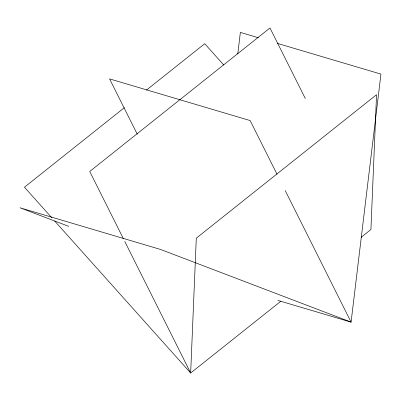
<?xml version="1.0" encoding="UTF-8"?>
<svg xmlns="http://www.w3.org/2000/svg" width="401" height="401" viewBox="0 0 401 401"><rect width="100%" height="100%" fill="white"/><g stroke="black" fill="none" stroke-linecap="round" stroke-linejoin="round"><path stroke-width="0.6" d="M237.758 54.03L240.359 32.411L258.309 37.729M124.38 107.668L24.456 187.212L51.779 217.758M146.42 90.12L204.71 43.719L223.753 65.012M280.79 301.276L190.66 373.02L54.676 220.996M361.116 237.332L370.915 229.532L376.544 94.681L196.29 238.174L190.66 373.02L124.776 241.452M277.452 43.408L380.95 74.105L351.081 322.123L277.808 300.394M68.686 226.339L20.05 207.788L160.641 249.482L351.081 322.123L285.196 190.555M305.311 98.521L269.983 27.98L89.729 171.468L123.373 238.655M277.066 174.32L250.149 120.571L109.563 78.877L137.317 134.305"/></g></svg>
